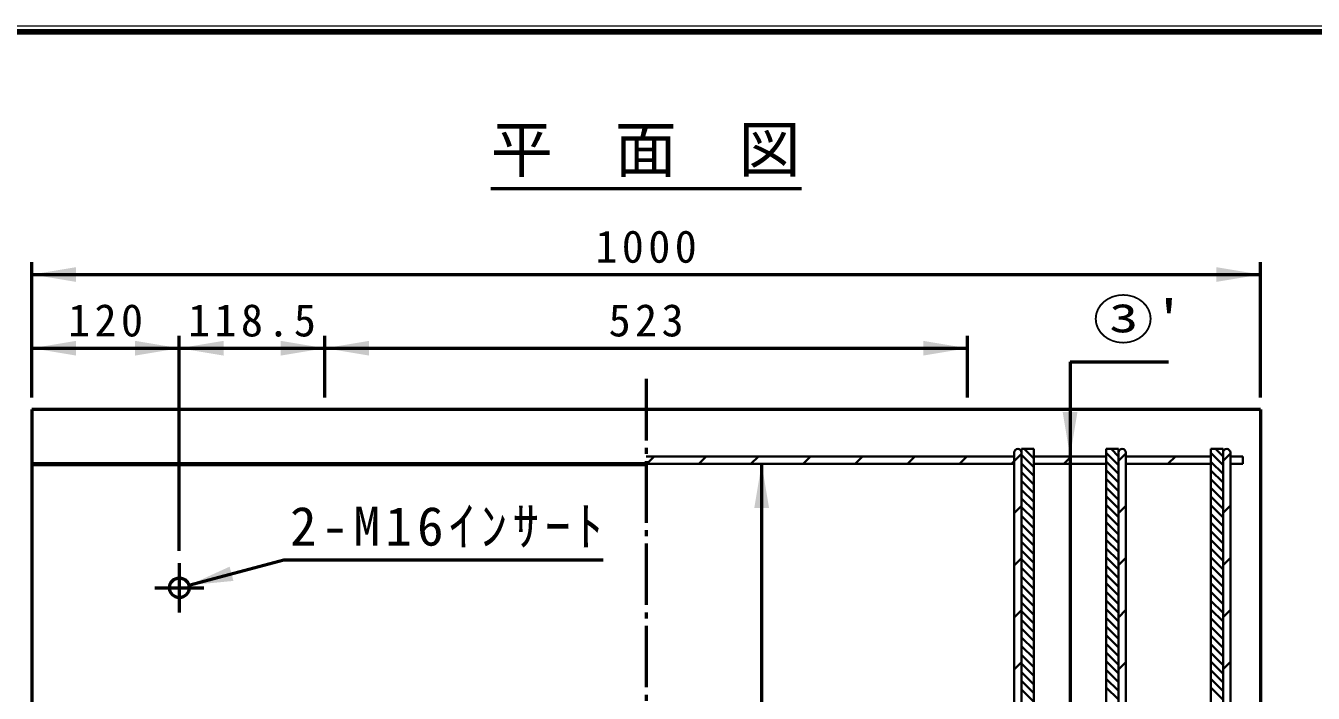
# Model space of a CAD drawing. Units: millimetres, scale not verified. Extents: x 100 to 4105, y 100 to 2870.
# Drawn here: x 2009 to 3057, y 2327 to 2870 of the extents above; entities that cross this region are included whole.
import ezdxf
from ezdxf.enums import TextEntityAlignment as Align

# ---------------------------------------------------------------- set-up
doc = ezdxf.new("R2010")
doc.units = ezdxf.units.MM
doc.header["$LTSCALE"] = 5
doc.linetypes.add('USER1', pattern=[13.4, 10, -1.2, 1, -1.2])
doc.layers.add('V-nasSTD', color=7, linetype='Continuous', lineweight=35)
doc.styles.add('ＭＳ ゴシック', font='')
doc.styles.get('ＭＳ ゴシック').set_extended_font_data('MS Gothic')

msp = doc.modelspace()

# ---------------------------------------------------------------- hatches: boundary and pattern name
at = {"layer": 'V-nasSTD'}
for points in [[(2050.106, 2673.505), (2014.106, 2667.505), (2050.106, 2661.505)], [(2978.106, 2673.505), (3014.106, 2667.505), (2978.106, 2661.505)], [(2050.106, 2613.505), (2014.106, 2607.505), (2050.106, 2601.505)], [(2098.106, 2601.505), (2134.106, 2607.505), (2098.106, 2613.505)], [(2170.106, 2613.505), (2134.106, 2607.505), (2170.106, 2601.505)], [(2216.606, 2601.505), (2252.606, 2607.505), (2216.606, 2613.505)], [(2288.606, 2613.505), (2252.606, 2607.505), (2288.606, 2601.505)], [(2739.606, 2601.505), (2775.606, 2607.505), (2739.606, 2613.505)], [(2865.106, 2555.505), (2859.106, 2519.505), (2853.106, 2555.505)], [(2614.098, 2477.505), (2608.098, 2513.505), (2602.098, 2477.505)], [(2175.053, 2429.688), (2141.833, 2414.575), (2178.159, 2418.097)]]:
    msp.add_hatch(color=256, dxfattribs=at).paths.add_polyline_path(points)

# ---------------------------------------------------------------- linework, layer by layer
at = {"layer": 'V-nasSTD', "lineweight": 100}
msp.add_line((4100, 2865), (105, 2865), dxfattribs=at)
at = {"layer": 'V-nasSTD', "lineweight": 50}
for p, q in [((2387.702, 2737.505), (2640.509, 2737.505)), ((2014.106, 2567.505), (2014.106, 2677.505)), ((3014.106, 2567.505), (3014.106, 2677.505)), ((2014.106, 2667.505), (3014.106, 2667.505)), ((2134.106, 2442.505), (2134.106, 2617.505)), ((2252.606, 2567.505), (2252.606, 2617.505)), ((2775.606, 2567.505), (2775.606, 2617.505)), ((2014.106, 2607.505), (2134.106, 2607.505)), ((2134.106, 2607.505), (2252.606, 2607.505)), ((2252.606, 2607.505), (2775.606, 2607.505)), ((2859.106, 2596.505), (2859.106, 2061.505)), ((2859.106, 2596.505), (2939.106, 2596.505)), ((3014.106, 2557.505), (2014.106, 2557.505)), ((2014.106, 2557.505), (2014.106, 2017.505)), ((3014.106, 2557.505), (3014.106, 2017.505)), ((2514.106, 2513.505), (2014.106, 2513.505)), ((2514.106, 2512.505), (2014.106, 2512.505)), ((2608.098, 1963.505), (2608.098, 2513.505)), ((2141.833, 2414.575), (2219.107, 2435.281)), ((2219.107, 2435.281), (2479.107, 2435.281))]:
    msp.add_line(p, q, dxfattribs=at)
at = {"layer": 'V-nasSTD', "linetype": 'USER1', "lineweight": 50}
for p, q in [((2514.106, 2582.505), (2514.106, 1992.505)), ((2134.106, 2432.505), (2134.106, 2392.505)), ((2114.106, 2412.505), (2154.106, 2412.505))]:
    msp.add_line(p, q, dxfattribs=at)
at = {"layer": 'V-nasSTD'}
for p, q in [((2813.606, 2519.505), (2514.106, 2519.505)), ((2769.606, 2519.505), (2514.106, 2519.505)), ((2769.606, 2519.505), (2514.106, 2519.505)), ((2514.548, 2513.505), (2520.548, 2519.505)), ((2556.975, 2513.505), (2562.975, 2519.505)), ((2599.401, 2513.505), (2605.401, 2519.505)), ((2641.827, 2513.505), (2647.827, 2519.505)), ((2684.254, 2513.505), (2690.254, 2519.505)), ((2726.68, 2513.505), (2732.68, 2519.505)), ((2769.606, 2514.004), (2775.107, 2519.505)), ((2769.606, 2519.505), (2775.606, 2519.505)), ((2803.606, 2519.505), (2775.606, 2519.505)), ((2775.606, 2519.505), (2803.606, 2519.505)), ((2813.606, 2519.505), (2803.606, 2519.505)), ((2803.606, 2519.505), (2813.606, 2519.505)), ((2811.533, 2513.505), (2819.606, 2521.577)), ((2813.606, 2522.505), (2813.606, 2052.505)), ((2813.606, 2522.505), (2813.606, 2519.505)), ((2813.606, 2519.505), (2813.606, 2522.505)), ((2819.606, 2525.505), (2829.606, 2525.505)), ((2829.606, 2525.505), (2819.606, 2525.505)), ((2819.606, 2525.505), (2819.606, 2522.505)), ((2829.606, 2525.505), (2819.606, 2525.505)), ((2819.606, 2525.505), (2819.606, 2522.505)), ((2819.606, 2522.505), (2819.606, 2052.505)), ((2819.606, 2520.658), (2829.606, 2510.658)), ((2821.829, 2525.505), (2829.606, 2517.729)), ((2828.901, 2525.505), (2829.606, 2524.8)), ((2829.606, 2525.505), (2829.606, 2049.505)), ((2829.606, 2519.505), (2829.606, 2525.505)), ((2829.606, 2519.505), (2829.606, 2525.505)), ((2888.606, 2519.505), (2829.606, 2519.505)), ((2888.606, 2519.505), (2829.606, 2519.505)), ((2829.606, 2519.505), (2829.606, 2513.505)), ((2888.606, 2519.505), (2829.606, 2519.505)), ((2829.606, 2513.505), (2829.606, 2519.505)), ((2853.959, 2513.505), (2859.959, 2519.505)), ((2888.606, 2525.505), (2898.606, 2525.505)), ((2888.606, 2525.505), (2888.606, 2049.505)), ((2898.606, 2525.505), (2888.606, 2525.505)), ((2888.606, 2525.505), (2888.606, 2519.505)), ((2898.606, 2525.505), (2888.606, 2525.505)), ((2888.606, 2525.505), (2888.606, 2519.505)), ((2888.606, 2522.368), (2898.606, 2512.368)), ((2888.606, 2513.505), (2888.606, 2519.505)), ((2888.606, 2519.505), (2888.606, 2513.505)), ((2888.606, 2515.297), (2898.606, 2505.297)), ((2892.54, 2525.505), (2898.606, 2519.439)), ((2898.606, 2522.505), (2898.606, 2525.505)), ((2898.606, 2522.505), (2898.606, 2525.505)), ((2898.606, 2522.505), (2898.606, 2052.505)), ((2898.606, 2515.725), (2904.606, 2521.725)), ((2904.606, 2522.505), (2904.606, 2052.505)), ((2904.606, 2519.505), (2904.606, 2522.505)), ((2904.606, 2519.505), (2904.606, 2522.505)), ((2904.606, 2519.505), (2973.606, 2519.505)), ((2973.606, 2519.505), (2904.606, 2519.505)), ((2973.606, 2519.505), (2904.606, 2519.505)), ((2938.812, 2513.505), (2944.812, 2519.505)), ((2973.606, 2525.505), (2983.606, 2525.505)), ((2973.606, 2525.505), (2973.606, 2049.505)), ((2983.606, 2525.505), (2973.606, 2525.505)), ((2973.606, 2525.505), (2973.606, 2519.505)), ((2983.606, 2525.505), (2973.606, 2525.505)), ((2973.606, 2525.505), (2973.606, 2519.505)), ((2973.606, 2522.221), (2983.606, 2512.221)), ((2973.606, 2513.505), (2973.606, 2519.505)), ((2973.606, 2519.505), (2973.606, 2513.505)), ((2973.606, 2515.15), (2983.606, 2505.15)), ((2977.393, 2525.505), (2983.606, 2519.292)), ((2983.606, 2522.505), (2983.606, 2525.505)), ((2983.606, 2522.505), (2983.606, 2525.505)), ((2983.606, 2522.505), (2983.606, 2052.505)), ((2983.606, 2515.872), (2989.606, 2521.872)), ((2989.606, 2522.505), (2989.606, 2052.505)), ((2989.606, 2519.505), (2989.606, 2522.505)), ((2989.606, 2522.505), (2989.606, 2519.505)), ((2989.606, 2519.505), (2999.606, 2519.505)), ((2999.606, 2519.505), (2989.606, 2519.505)), ((2989.606, 2519.505), (2999.606, 2519.505)), ((2999.606, 2519.505), (2999.606, 2513.505)), ((2999.606, 2513.505), (2999.606, 2519.505)), ((2999.606, 2519.505), (2999.606, 2513.505)), ((2813.606, 2513.505), (2514.106, 2513.505)), ((2514.106, 2513.505), (2769.606, 2513.505)), ((2775.606, 2513.505), (2769.606, 2513.505)), ((2775.606, 2513.505), (2803.606, 2513.505)), ((2803.606, 2513.505), (2775.606, 2513.505)), ((2803.606, 2513.505), (2813.606, 2513.505)), ((2813.606, 2513.505), (2803.606, 2513.505)), ((2813.606, 2513.505), (2813.606, 2290.505)), ((2813.606, 2290.505), (2813.606, 2513.505)), ((2819.606, 2513.587), (2829.606, 2503.587)), ((2819.606, 2506.515), (2829.606, 2496.515)), ((2888.606, 2513.505), (2829.606, 2513.505)), ((2829.606, 2513.505), (2829.606, 2290.505)), ((2888.606, 2513.505), (2829.606, 2513.505)), ((2829.606, 2513.505), (2888.606, 2513.505)), ((2829.606, 2290.505), (2829.606, 2513.505)), ((2888.606, 2460.314), (2888.606, 2513.505)), ((2888.606, 2513.505), (2888.606, 2460.314)), ((2888.606, 2508.226), (2898.606, 2498.226)), ((2904.606, 2513.505), (2973.606, 2513.505)), ((2904.606, 2513.505), (2904.606, 2290.505)), ((2973.606, 2513.505), (2904.606, 2513.505)), ((2904.606, 2290.505), (2904.606, 2513.505)), ((2904.606, 2513.505), (2973.606, 2513.505)), ((2973.606, 2290.505), (2973.606, 2513.505)), ((2973.606, 2513.505), (2973.606, 2290.505)), ((2973.606, 2508.079), (2983.606, 2498.079)), ((2989.606, 2513.505), (2999.606, 2513.505)), ((2989.606, 2290.505), (2989.606, 2513.505)), ((2989.606, 2513.505), (2999.606, 2513.505)), ((2999.606, 2513.505), (2989.606, 2513.505)), ((2989.606, 2513.505), (2989.606, 2290.505)), ((2819.606, 2499.444), (2829.606, 2489.444)), ((2888.606, 2501.155), (2898.606, 2491.155)), ((2973.606, 2501.008), (2983.606, 2491.008)), ((2819.606, 2492.373), (2829.606, 2482.373)), ((2819.606, 2485.302), (2829.606, 2475.302)), ((2888.606, 2494.084), (2898.606, 2484.084)), ((2888.606, 2487.013), (2898.606, 2477.013)), ((2973.606, 2493.937), (2983.606, 2483.937)), ((2973.606, 2486.866), (2983.606, 2476.866)), ((2813.606, 2473.151), (2819.606, 2479.151)), ((2819.606, 2478.231), (2829.606, 2468.231)), ((2888.606, 2479.942), (2898.606, 2469.942)), ((2898.606, 2473.298), (2904.606, 2479.298)), ((2973.606, 2479.795), (2983.606, 2469.795)), ((2983.606, 2473.445), (2989.606, 2479.445)), ((2819.606, 2471.16), (2829.606, 2461.16)), ((2819.606, 2464.089), (2829.606, 2454.089)), ((2888.606, 2472.871), (2898.606, 2462.871)), ((2888.606, 2465.8), (2898.606, 2455.8)), ((2973.606, 2472.724), (2983.606, 2462.724)), ((2973.606, 2465.653), (2983.606, 2455.653)), ((2819.606, 2457.018), (2829.606, 2447.018)), ((2888.606, 2460.314), (2888.606, 2448.695)), ((2888.606, 2458.729), (2898.606, 2448.729)), ((2973.606, 2458.581), (2983.606, 2448.581)), ((2819.606, 2449.947), (2829.606, 2439.947)), ((2819.606, 2442.876), (2829.606, 2432.876)), ((2888.606, 2451.658), (2898.606, 2441.658)), ((2888.606, 2290.505), (2888.606, 2448.695)), ((2888.606, 2448.695), (2888.606, 2290.505)), ((2888.606, 2444.587), (2898.606, 2434.587)), ((2973.606, 2451.51), (2983.606, 2441.51)), ((2973.606, 2444.439), (2983.606, 2434.439)), ((2813.606, 2430.725), (2819.606, 2436.725)), ((2819.606, 2435.805), (2829.606, 2425.805)), ((2888.606, 2437.515), (2898.606, 2427.515)), ((2898.606, 2430.872), (2904.606, 2436.872)), ((2973.606, 2437.368), (2983.606, 2427.368)), ((2983.606, 2431.019), (2989.606, 2437.019)), ((2819.606, 2428.734), (2829.606, 2418.734)), ((2819.606, 2421.663), (2829.606, 2411.663)), ((2888.606, 2430.444), (2898.606, 2420.444)), ((2888.606, 2423.373), (2898.606, 2413.373)), ((2973.606, 2430.297), (2983.606, 2420.297)), ((2973.606, 2423.226), (2983.606, 2413.226)), ((2819.606, 2414.592), (2829.606, 2404.592)), ((2888.606, 2416.302), (2898.606, 2406.302)), ((2973.606, 2416.155), (2983.606, 2406.155)), ((2819.606, 2407.52), (2829.606, 2397.52)), ((2819.606, 2400.449), (2829.606, 2390.449)), ((2888.606, 2409.231), (2898.606, 2399.231)), ((2888.606, 2402.16), (2898.606, 2392.16)), ((2973.606, 2409.084), (2983.606, 2399.084)), ((2973.606, 2402.013), (2983.606, 2392.013)), ((2813.606, 2388.298), (2819.606, 2394.298)), ((2819.606, 2393.378), (2829.606, 2383.378)), ((2888.606, 2395.089), (2898.606, 2385.089)), ((2898.606, 2388.445), (2904.606, 2394.445)), ((2973.606, 2394.942), (2983.606, 2384.942)), ((2983.606, 2388.593), (2989.606, 2394.593)), ((2819.606, 2386.307), (2829.606, 2376.307)), ((2819.606, 2379.236), (2829.606, 2369.236)), ((2888.606, 2388.018), (2898.606, 2378.018)), ((2888.606, 2380.947), (2898.606, 2370.947)), ((2973.606, 2387.871), (2983.606, 2377.871)), ((2973.606, 2380.8), (2983.606, 2370.8)), ((2819.606, 2372.165), (2829.606, 2362.165)), ((2888.606, 2373.876), (2898.606, 2363.876)), ((2973.606, 2373.729), (2983.606, 2363.729)), ((2819.606, 2365.094), (2829.606, 2355.094)), ((2819.606, 2358.023), (2829.606, 2348.023)), ((2888.606, 2366.805), (2898.606, 2356.805)), ((2888.606, 2359.734), (2898.606, 2349.734)), ((2973.606, 2366.658), (2983.606, 2356.658)), ((2973.606, 2359.587), (2983.606, 2349.587)), ((2813.606, 2345.872), (2819.606, 2351.872)), ((2819.606, 2350.952), (2829.606, 2340.952)), ((2888.606, 2352.663), (2898.606, 2342.663)), ((2898.606, 2346.019), (2904.606, 2352.019)), ((2973.606, 2352.515), (2983.606, 2342.515)), ((2983.606, 2346.166), (2989.606, 2352.166)), ((2819.606, 2343.881), (2829.606, 2333.881)), ((2888.606, 2345.592), (2898.606, 2335.592)), ((2888.606, 2338.52), (2898.606, 2328.52)), ((2973.606, 2345.444), (2983.606, 2335.444)), ((2973.606, 2338.373), (2983.606, 2328.373)), ((2819.606, 2336.81), (2829.606, 2326.81)), ((2819.606, 2329.739), (2829.606, 2319.739)), ((2888.606, 2331.449), (2898.606, 2321.449)), ((2973.606, 2331.302), (2983.606, 2321.302))]:
    msp.add_line(p, q, dxfattribs=at)
at = {"layer": 'V-nasSTD', "lineweight": 13}
msp.add_lwpolyline([(100, 100), (100, 2870), (4105, 2870), (4105, 100)], close=True, dxfattribs=at)
at = {"layer": 'V-nasSTD', "lineweight": 50}
msp.add_circle((2134.106, 2412.505), 8, dxfattribs=at)
msp.add_circle((2134.106, 2412.505), 8, dxfattribs=at)
at = {"layer": 'V-nasSTD'}
for centre in [(2816.606, 2522.505), (2816.606, 2522.505), (2816.606, 2522.505), (2901.606, 2522.505), (2901.606, 2522.505), (2901.606, 2522.505), (2986.606, 2522.505), (2986.606, 2522.505), (2986.606, 2522.505)]:
    msp.add_arc(centre, 3, 0, 180, dxfattribs=at)

# ---------------------------------------------------------------- texts
at = {"layer": 'V-nasSTD', "style": 'ＭＳ ゴシック'}
msp.add_text('平\u3000面\u3000図', height=36.95, dxfattribs=at).set_placement((2387.702, 2787.905), align=Align.TOP_LEFT)
at = {"layer": 'V-nasSTD', "style": 'ＭＳ ゴシック', "width": 1.15}
msp.add_text("③'", height=31.67, dxfattribs=at).set_placement((2877.506, 2646.705), align=Align.TOP_LEFT)
at = {"layer": 'V-nasSTD', "attachment_point": 1, "style": 'ＭＳ ゴシック'}
for s, insert, char_height in [('\\T1.2;1000', (2472.706, 2703.505), 26.39), ('\\T1.2;120', (2043.506, 2643.505), 26.39), ('\\T1.2;118.5', (2141.156, 2643.505), 26.39), ('\\T1.2;523', (2483.506, 2643.505), 26.39), ('\\T1.2;2-M16ｲﾝｻｰﾄ', (2224.227, 2478.481), 31.67)]:
    msp.add_mtext(s, dxfattribs=dict(at, insert=insert, char_height=char_height))

doc.saveas('drawing.dxf')
